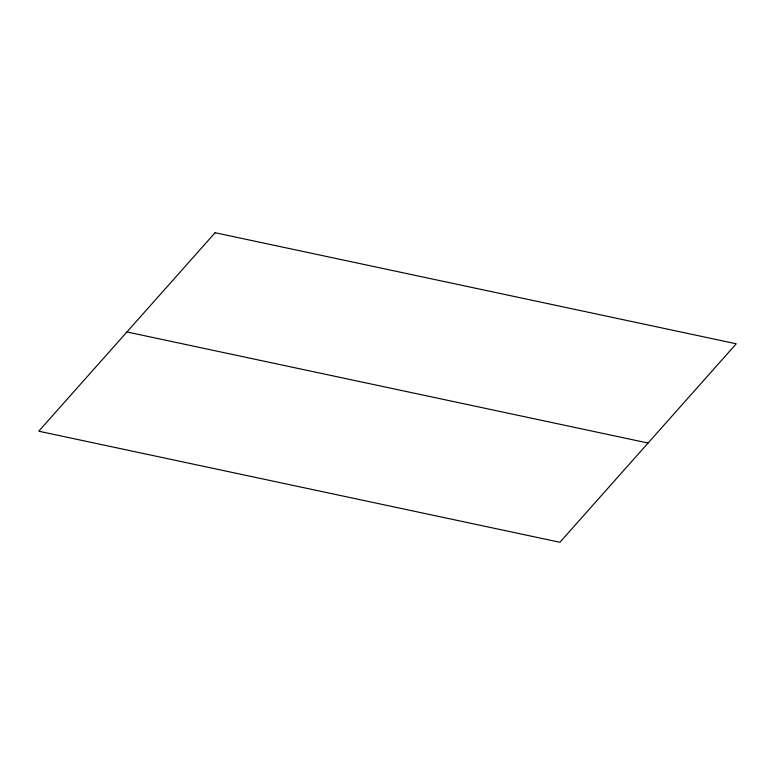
<?xml version="1.0" encoding="UTF-8"?>
<svg xmlns="http://www.w3.org/2000/svg" width="775" height="775" viewBox="0 0 775 775"><rect width="100%" height="100%" fill="white"/><g stroke="black" fill="none" stroke-linecap="round" stroke-linejoin="round"><path stroke-width="1.16" d="M126.926 331.962L648.074 443.038M215.101 232.723L38.75 431.21L559.899 542.277L736.25 343.79L215.101 232.723"/></g></svg>
